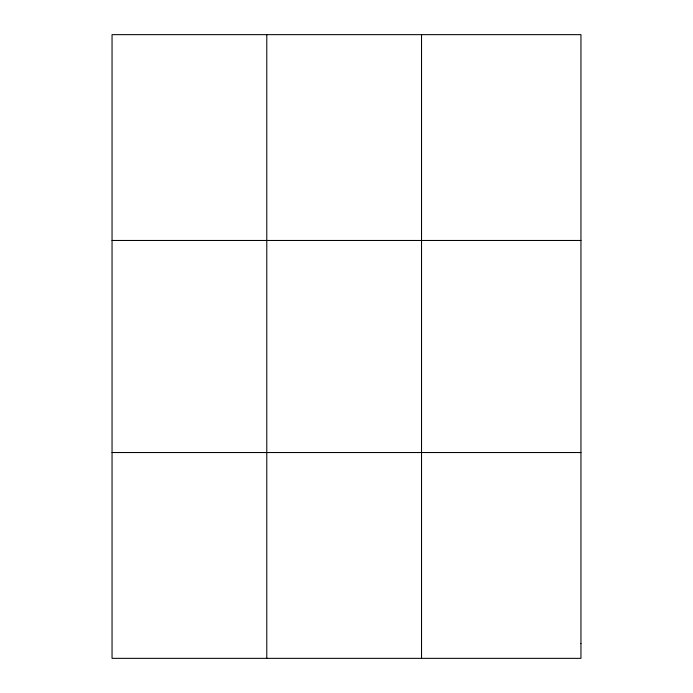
<?xml version="1.0" encoding="UTF-8"?>
<svg xmlns="http://www.w3.org/2000/svg" width="693" height="693" viewBox="0 0 693 693"><rect width="100%" height="100%" fill="white"/><g stroke="black" fill="none" stroke-linecap="round" stroke-linejoin="round"><path stroke-width="1.04" d="M266.788 658.35L266.788 34.65M421.526 658.35L421.526 34.65M112.049 240.471L580.951 240.471M112.049 452.529L580.951 452.529M580.951 643.65L580.951 658.35L112.049 658.35L112.049 34.65L580.951 34.65L580.951 643.65"/></g></svg>
